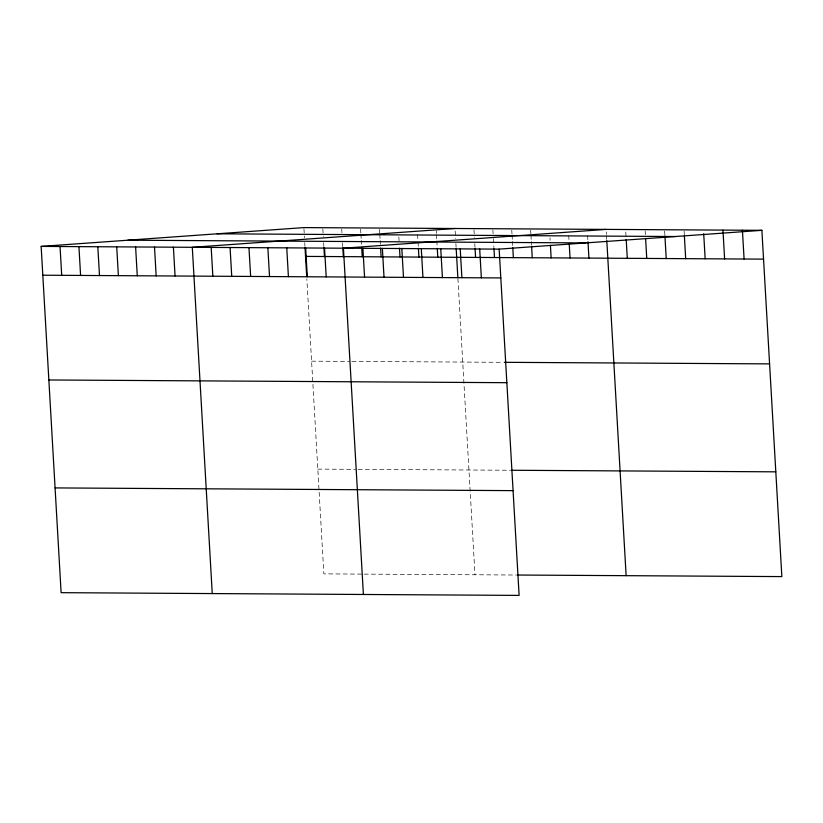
<?xml version="1.0" encoding="UTF-8"?>
<svg xmlns="http://www.w3.org/2000/svg" width="823" height="823" viewBox="0 0 823 823"><rect width="100%" height="100%" fill="white"/><g stroke="black" fill="none" stroke-linecap="round" stroke-linejoin="round"><path stroke-width="0.62" stroke-dasharray="4.12 3.09" d="M311.588 361.174L349.364 361.4M351.884 361.41L503.028 362.305M317.812 469.11L355.587 469.336M358.108 469.347L510.507 470.252M361.636 574.104L323.851 573.878L306.835 278.853M364.147 574.115L516.556 575.02M684.098 231.119L684.314 234.874M664.634 230.996L664.85 234.761M645.17 230.882L645.386 234.637M625.768 232.024L626.138 238.279M606.304 231.901L606.448 234.411M606.52 235.666L606.736 239.421M587.632 235.553L587.92 240.563M568.734 235.44L569.105 241.695M549.99 237.826L550.134 240.337M530.66 230.203L530.886 233.958M530.958 235.213L531.246 240.223M531.319 241.478L531.535 245.233M511.772 230.09L511.988 233.845M512.06 235.1L512.348 240.11M512.42 241.365L512.708 246.375M492.884 229.977L493.1 233.732M493.389 238.742L493.893 247.507M473.986 229.864L474.418 237.384M474.778 243.639L474.994 247.404M455.17 231.006L455.603 238.516M455.891 243.526L456.107 247.291M457.907 278.503L474.984 574.773M436.272 230.893L436.416 233.403M436.488 234.648L436.776 239.658M436.848 240.913L437.208 247.178M417.6 234.534L417.961 240.8M418.033 242.055L418.321 247.065M398.846 236.931L399.062 240.686M379.526 229.308L379.742 233.063M379.815 234.318L380.103 239.328M380.175 240.573L380.391 244.338M360.628 229.195L360.844 232.95M360.916 234.205L361.204 239.215M361.276 240.46L361.503 244.225M341.74 229.082L341.957 232.837M342.533 242.857L342.749 246.612M322.842 228.969L323.285 236.479M323.645 242.744L323.861 246.499M303.954 228.856L304.459 237.621M304.747 242.631L304.963 246.386"/><path stroke-width="1.23" d="M41.15 246.406L499.149 249.122L519.118 595.399L61.118 592.673L41.15 246.406L303.882 227.601L761.882 230.327L781.85 576.594L517.811 575.03M455.026 228.506L192.294 247.301L212.252 593.568M606.16 229.401L343.428 248.196L363.396 594.473M499.149 249.122L761.882 230.327M217.179 233.804L675.179 236.53M127.853 240.203L585.853 242.919M305.539 256.406L763.549 259.132M42.806 275.211L500.816 277.927M504.283 362.315L769.587 363.889M48.855 379.969L506.855 382.695M511.772 470.262L775.811 471.836M55.079 487.916L513.079 490.631M742.418 230.214L744.085 259.008M722.954 230.09L724.61 258.895M703.706 233.732L705.146 258.782M684.386 236.119L685.682 258.669M664.922 236.006L666.219 258.545M645.602 238.392L646.755 258.432M626.21 239.534L627.291 258.319M606.808 240.666L626.128 575.668M587.992 241.808L588.929 258.093M569.249 244.205L570.041 257.98M550.422 245.347L551.143 257.866M531.607 246.489L532.255 257.753M512.78 247.62L513.357 257.64M493.965 248.762L494.469 257.527M479.686 249.009L481.352 277.814M475.066 248.649L475.581 257.414M460.222 248.896L461.888 277.69M456.179 248.536L457.835 277.258M440.758 248.772L442.414 277.577M437.28 248.423L437.795 257.198M421.294 248.659L422.95 277.464M418.393 248.32L418.897 257.085M401.83 248.546L403.486 277.351M399.505 248.207L400.009 256.971M382.366 248.433L384.022 277.238M380.607 248.093L381.111 256.858M362.902 248.309L364.558 277.114M361.719 247.98L362.223 256.745M342.821 247.867L343.325 256.632M324.54 248.083L326.196 276.888M323.933 247.754L324.437 256.519M305.642 247.97L307.308 276.775M305.035 247.641L306.691 276.363M286.754 247.857L288.41 276.662M267.866 247.754L269.522 276.549M248.968 247.641L250.634 276.446M230.08 247.528L231.736 276.333M211.182 247.414L212.848 276.219M173.396 247.188L175.062 275.993M154.508 247.075L156.164 275.88M135.61 246.962L137.276 275.767M116.722 246.849L118.378 275.654M97.824 246.735L99.49 275.54M78.936 246.633L80.592 275.427M60.038 246.519L61.704 275.314"/></g></svg>
